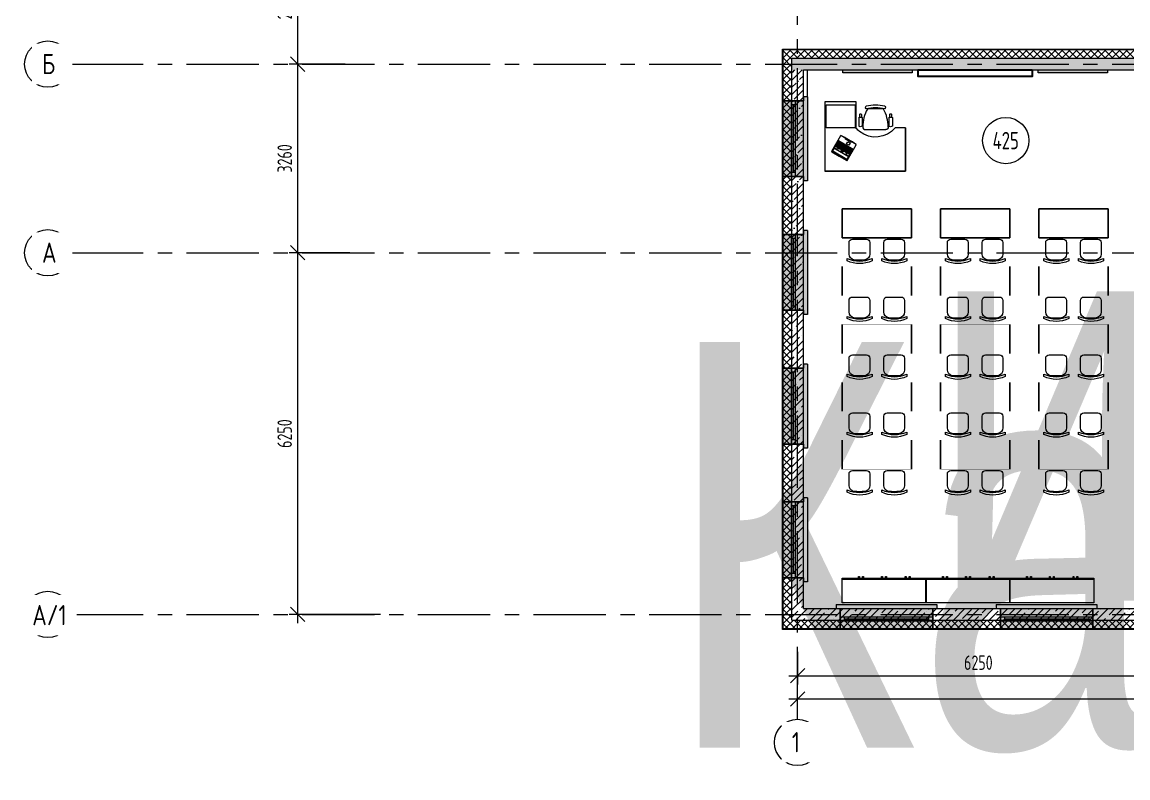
# Model space of a CAD drawing. Header units: millimetres. Extents: x -106726 to 8952771, y -150083 to 686385.
# Drawn here: x -13407 to 5710, y 357175 to 370236 of the extents above; entities that cross this region are included whole.
import ezdxf
from ezdxf import colors
from ezdxf.entities.mleader import LeaderData, LeaderLine
from ezdxf.enums import TextEntityAlignment as Align
from ezdxf.math import Vec2, Vec3

# ---------------------------------------------------------------- set-up
doc = ezdxf.new("R2018")
doc.units = ezdxf.units.MM
doc.linetypes.add('CENTER', pattern=[2, 1.25, -0.25, 0.25, -0.25])
doc.layers.get('Defpoints').update_dxf_attribs({"color": 8})
doc.layers.add('АР_Названия помещений', color=124, linetype='Continuous', lineweight=5, plot=False)
doc.layers.add('АР_Номер помещения', color=1, linetype='Continuous', lineweight=25)
doc.layers.add('ТХ_мебель передв', color=250, linetype='Continuous', lineweight=13)
doc.styles.add('ISOCPEUR', font='isocpeur.ttf', dxfattribs={"width": 0.7})
doc.styles.get("Standard").update_dxf_attribs({"font": 'arial.ttf'})
doc.styles.add('ГОСТ 2.304', font='isocpeur.ttf', dxfattribs={"width": 0.7})
doc.dimstyles.new('СПДС', dxfattribs={"dimscale": 100, "dimtxt": 2.5, "dimasz": 2.5, "dimexe": 1.5, "dimexo": 0, "dimgap": 1, "dimtad": 1, "dimdec": 0, "dimrnd": 1, "dimtxsty": 'ГОСТ 2.304', "dimblk": 'OBLIQUE', "dimcen": 2.5, "dimdle": 1.5, "dimadec": 0, "dimazin": 2, "dimtfac": 0.75, "dimtdec": 0, "dimtmove": 1, "dimatfit": 3, "dimfxl": 1, "dimtolj": 1, "dimarcsym": 1})

# ---------------------------------------------------------------- blocks, each defined once
blk = doc.blocks.new('_Oblique')
at = {"color": 8, "linetype": 'ByBlock', "lineweight": -2}
blk.add_line((-0.5, -0.5), (0.5, 0.5), dxfattribs=at)
blk = doc.blocks.new('*D967')
at = {"color": 8, "lineweight": -2, "ltscale": 100, "transparency": 16777216}
for p, q in [((-8643, 359850), (-8643, 366400)), ((-7744, 366250), (-8793, 366250)), ((-7209, 360000), (-8793, 360000))]:
    blk.add_line(p, q, dxfattribs=at)
at = {"layer": 'Defpoints', "color": 0, "ltscale": 100, "transparency": 16777216}
for p in [(-8643, 366250), (-7744, 366250), (-7209, 360000)]:
    blk.add_point(p, dxfattribs=at)
at = {"color": 8, "lineweight": -2, "ltscale": 100, "transparency": 16777216, "xscale": 250, "yscale": 250, "zscale": 250}
for p, rotation in [((-8643, 366250), 90), ((-8643, 360000), 270)]:
    blk.add_blockref('_Oblique', p, dxfattribs=dict(at, rotation=rotation))
at = {"color": 8, "ltscale": 100, "transparency": 16777216, "insert": (-8868, 363125), "char_height": 250, "attachment_point": 5, "rotation": 90, "style": 'ГОСТ 2.304'}
blk.add_mtext('\\A1;6250', dxfattribs=at)
blk = doc.blocks.new('*D968')
at = {"color": 8, "lineweight": -2, "ltscale": 100, "transparency": 16777216}
for p, q in [((-8643, 366100), (-8643, 369660)), ((-7821, 369510), (-8793, 369510)), ((-7744, 366250), (-8793, 366250))]:
    blk.add_line(p, q, dxfattribs=at)
at = {"layer": 'Defpoints', "color": 0, "ltscale": 100, "transparency": 16777216}
for p in [(-8643, 369510), (-7821, 369510), (-7744, 366250)]:
    blk.add_point(p, dxfattribs=at)
at = {"color": 8, "lineweight": -2, "ltscale": 100, "transparency": 16777216, "xscale": 250, "yscale": 250, "zscale": 250}
for p, rotation in [((-8643, 369510), 90), ((-8643, 366250), 270)]:
    blk.add_blockref('_Oblique', p, dxfattribs=dict(at, rotation=rotation))
at = {"color": 8, "ltscale": 100, "transparency": 16777216, "insert": (-8868, 367880), "char_height": 250, "attachment_point": 5, "rotation": 90, "style": 'ГОСТ 2.304'}
blk.add_mtext('\\A1;3260', dxfattribs=at)
blk = doc.blocks.new('*D969')
at = {"color": 8, "lineweight": -2, "ltscale": 100, "transparency": 16777216}
for p, q in [((-8643, 369360), (-8643, 371690)), ((-7895, 371540), (-8793, 371540)), ((-7821, 369510), (-8793, 369510))]:
    blk.add_line(p, q, dxfattribs=at)
at = {"layer": 'Defpoints', "color": 0, "ltscale": 100, "transparency": 16777216}
for p in [(-8643, 371540), (-7895, 371540), (-7821, 369510)]:
    blk.add_point(p, dxfattribs=at)
at = {"color": 8, "lineweight": -2, "ltscale": 100, "transparency": 16777216, "xscale": 250, "yscale": 250, "zscale": 250}
for p, rotation in [((-8643, 371540), 90), ((-8643, 369510), 270)]:
    blk.add_blockref('_Oblique', p, dxfattribs=dict(at, rotation=rotation))
at = {"color": 8, "ltscale": 100, "transparency": 16777216, "insert": (-8868, 370525), "char_height": 250, "attachment_point": 5, "rotation": 90, "style": 'ГОСТ 2.304'}
blk.add_mtext('\\A1;2030', dxfattribs=at)
blk = doc.blocks.new('*U324')
h = blk.add_hatch(color=8)
h.dxf.hatch_style = 1
h.paths.add_polyline_path([(-1670, -210), (70, -210), (70, -140), (0, -140), (0, 220), (-1600, 220), (-1600, -140), (-1670, -140)])
at = {"color": 8, "lineweight": 30}
for p, q in [((-1600, -140), (-1600, 220)), ((0, -140), (0, 220))]:
    blk.add_line(p, q, dxfattribs=at)
at = {"color": 8}
for p, q in [((0, 220), (-1600, 220)), ((-1600, 70), (0, 70)), ((-1600, 0), (0, 0)), ((-1530, 0), (-1530, 70)), ((-1530, 35), (-70, 35)), ((-70, 0), (-70, 70)), ((-1670, -210), (-1670, -140)), ((-1670, -140), (-1600, -140)), ((0, -140), (70, -140)), ((70, -210), (70, -140)), ((-1670, -210), (70, -210))]:
    blk.add_line(p, q, dxfattribs=at)
blk = doc.blocks.new('*U587')
h = blk.add_hatch(color=8)
h.dxf.hatch_style = 1
h.paths.add_polyline_path([(-1380, 210), (70, 210), (70, 140), (0, 140), (0, -220), (-1310, -220), (-1310, 140), (-1380, 140)])
at = {"color": 8}
for p, q in [((-1380, 210), (70, 210)), ((-1380, 210), (-1380, 140)), ((70, 210), (70, 140)), ((-1380, 140), (-1310, 140)), ((-1310, 0), (0, 0)), ((0, 140), (70, 140)), ((-1310, -70), (0, -70)), ((-1240, 0), (-1240, -70)), ((-1240, -35), (-70, -35)), ((-70, 0), (-70, -70)), ((0, -220), (-1310, -220))]:
    blk.add_line(p, q, dxfattribs=at)
at = {"color": 8, "lineweight": 30}
for p, q in [((-1310, 140), (-1310, -220)), ((0, 140), (0, -220))]:
    blk.add_line(p, q, dxfattribs=at)
blk = doc.blocks.new('*D932')
at = {"color": 8, "lineweight": -2, "ltscale": 100, "transparency": 16777216}
for p, q in [((0, 359351), (0, 358791)), ((6250, 359351), (6250, 358791)), ((-150, 358941), (6400, 358941))]:
    blk.add_line(p, q, dxfattribs=at)
at = {"layer": 'Defpoints', "color": 0, "ltscale": 100, "transparency": 16777216}
for p in [(0, 359351), (6250, 359351), (6250, 358941)]:
    blk.add_point(p, dxfattribs=at)
at = {"color": 8, "lineweight": -2, "ltscale": 100, "transparency": 16777216, "xscale": 250, "yscale": 250, "zscale": 250, "rotation": 180}
blk.add_blockref('_Oblique', (0, 358941), dxfattribs=at)
at = {"color": 8, "lineweight": -2, "ltscale": 100, "transparency": 16777216, "xscale": 250, "yscale": 250, "zscale": 250}
blk.add_blockref('_Oblique', (6250, 358941), dxfattribs=at)
at = {"color": 8, "ltscale": 100, "transparency": 16777216, "insert": (3125, 359166), "char_height": 250, "attachment_point": 5, "style": 'ГОСТ 2.304'}
blk.add_mtext('\\A1;6250', dxfattribs=at)
blk = doc.blocks.new('*D930')
at = {"color": 8, "lineweight": -2, "ltscale": 100, "transparency": 16777216}
for p, q in [((0, 358214), (0, 358689)), ((68415, 358214), (68415, 358689)), ((-150, 358539), (68565, 358539))]:
    blk.add_line(p, q, dxfattribs=at)
at = {"layer": 'Defpoints', "color": 0, "ltscale": 100, "transparency": 16777216}
for p in [(68415, 358539), (0, 358214), (68415, 358214)]:
    blk.add_point(p, dxfattribs=at)
at = {"color": 8, "lineweight": -2, "ltscale": 100, "transparency": 16777216, "xscale": 250, "yscale": 250, "zscale": 250, "rotation": 180}
blk.add_blockref('_Oblique', (0, 358539), dxfattribs=at)
at = {"color": 8, "lineweight": -2, "ltscale": 100, "transparency": 16777216, "xscale": 250, "yscale": 250, "zscale": 250}
blk.add_blockref('_Oblique', (68415, 358539), dxfattribs=at)
at = {"color": 8, "ltscale": 100, "transparency": 16777216, "insert": (34208, 358764), "char_height": 250, "attachment_point": 5, "style": 'ГОСТ 2.304'}
blk.add_mtext('\\A1;68415', dxfattribs=at)
blk = doc.blocks.new('*U423')
at = {"layer": 'АР_Номер помещения', "color": 8}
blk.add_circle((-21630, 3321), 400, dxfattribs=at)
at = {"color": 8, "style": 'ISOCPEUR', "width": 0.7, "flags": 1}
blk.add_attdef('КАТЕГОРИЯ', (-499, -2092), '', height=250, dxfattribs=at)
at = {"layer": 'АР_Номер помещения', "color": 8, "style": 'ISOCPEUR', "width": 0.7}
blk.add_attdef('НОМЕР_ПОМЕЩЕНИЯ', text='', height=300, dxfattribs=at).set_placement((-21630, 3321), align=Align.MIDDLE_CENTER)
blk = doc.blocks.new('*U429')
at = {"color": 8, "style": 'ISOCPEUR', "width": 0.7, "flags": 1}
blk.add_attdef('КАТЕГОРИЯ', (-499, -2092), '', height=250, dxfattribs=at)
at = {"layer": 'АР_Номер помещения', "color": 8, "style": 'ISOCPEUR', "width": 0.7}
blk.add_attdef('НОМЕР_ПОМЕЩЕНИЯ', text='', height=300, dxfattribs=at).set_placement((-20811, 2284), align=Align.MIDDLE_CENTER)
blk = doc.blocks.new('_DotSmall')
at = {"color": 8, "linetype": 'ByBlock', "const_width": 0.5}
blk.add_lwpolyline([(-0.0625, 0, 1), (0.0625, 0, 1)], format="xyb", close=True, dxfattribs=at)
blk = doc.blocks.new('laptop')
at = {"color": 8}
for p, q in [((-150, 325), (-155, 323)), ((-150, 325), (-155, 323)), ((-155, 323), (-155, 10)), ((-155, 323), (-155, 10)), ((-150, 313), (-155, 311)), ((155, 248), (-155, 248)), ((0, 326), (-150, 325)), ((0, 326), (-150, 325)), ((0, 314), (-150, 313)), ((-147, 210), (-147, 234)), ((-147, 210), (-147, 100)), ((147, 210), (-147, 210)), ((-147, 210), (-72, 210)), ((-130, 194), (-147, 194)), ((147, 192), (-147, 192)), ((-143, 309), (-140, 310)), ((-143, 254), (-143, 309)), ((-140, 253), (-143, 254)), ((-140, 310), (140, 310)), ((140, 253), (-140, 253)), ((-138, 192), (-138, 173)), ((-137, 244), (-96, 244)), ((-130, 210), (-130, 194)), ((-128, 210), (-128, 194)), ((76, 194), (-128, 194)), ((-119, 192), (-119, 173)), ((-111, 210), (-111, 194)), ((-99, 192), (-99, 173)), ((-94, 210), (-94, 194)), ((-68, 219), (-92, 243)), ((-80, 192), (-80, 173)), ((-77, 210), (-77, 194)), ((-60, 210), (-60, 194)), ((-60, 192), (-60, 173)), ((-43, 210), (-43, 194)), ((-41, 192), (-41, 173)), ((-26, 210), (-26, 194)), ((-19, 242), (-21, 242)), ((-21, 242), (-21, 237)), ((-21, 237), (-19, 237)), ((-21, 226), (-21, 220)), ((21, 226), (-21, 226)), ((-21, 220), (21, 220)), ((-21, 192), (-21, 173)), ((-19, 237), (-19, 242)), ((-9, 210), (-9, 194)), ((-6, 242), (-8, 242)), ((-8, 242), (-8, 237)), ((-8, 237), (-6, 237)), ((-6, 237), (-6, 242)), ((-2, 192), (-2, 173)), ((150, 325), (0, 326)), ((150, 325), (0, 326)), ((150, 313), (0, 314)), ((8, 242), (6, 242)), ((6, 242), (6, 237)), ((6, 237), (8, 237)), ((8, 237), (8, 242)), ((8, 210), (8, 194)), ((18, 192), (18, 173)), ((21, 242), (19, 242)), ((19, 242), (19, 237)), ((19, 237), (21, 237)), ((21, 237), (21, 242)), ((21, 220), (21, 226)), ((25, 210), (25, 194)), ((37, 192), (37, 173)), ((42, 210), (42, 194)), ((57, 192), (57, 173)), ((59, 210), (59, 194)), ((68, 219), (92, 243)), ((69, 210), (69, 211)), ((69, 210), (69, 211)), ((147, 210), (69, 210)), ((76, 210), (76, 194)), ((76, 192), (76, 173)), ((79, 210), (79, 194)), ((147, 194), (79, 194)), ((96, 244), (137, 244)), ((96, 210), (96, 194)), ((96, 192), (96, 173)), ((113, 210), (113, 194)), ((129, 192), (129, 100)), ((130, 210), (130, 194)), ((140, 310), (143, 309)), ((143, 254), (140, 253)), ((143, 309), (143, 254)), ((147, 234), (147, 210)), ((147, 210), (147, 100)), ((155, 323), (150, 325)), ((155, 323), (150, 325)), ((155, 311), (150, 313)), ((155, 10), (155, 323)), ((155, 10), (155, 323)), ((-155, 10), (-155, 8)), ((-155, 8), (-152, 5)), ((-152, 5), (-150, 5)), ((-150, 5), (0, 0)), ((147, 173), (-147, 173)), ((147, 155), (-147, 155)), ((147, 137), (-147, 137)), ((147, 118), (-147, 118)), ((147, 100), (-147, 100)), ((-129, 173), (-129, 155)), ((-123, 155), (-123, 137)), ((-123, 118), (-123, 100)), ((-114, 137), (-114, 118)), ((-110, 173), (-110, 155)), ((-103, 155), (-103, 137)), ((-98, 118), (-98, 100)), ((-94, 137), (-94, 118)), ((-90, 173), (-90, 155)), ((-84, 155), (-84, 137)), ((-75, 137), (-75, 118)), ((-74, 118), (-74, 100)), ((-71, 173), (-71, 155)), ((-64, 155), (-64, 137)), ((-59, 14), (-59, 1)), ((59, 14), (-59, 14)), ((-59, 1), (-59, 14)), ((-59, 14), (59, 14)), ((-55, 137), (-55, 118)), ((-55, 118), (-55, 100)), ((-51, 173), (-51, 155)), ((-45, 155), (-45, 137)), ((-36, 137), (-36, 118)), ((-32, 173), (-32, 155)), ((-25, 155), (-25, 137)), ((-16, 137), (-16, 118)), ((-12, 173), (-12, 155)), ((-6, 155), (-6, 137)), ((0, 0), (150, 5)), ((3, 137), (3, 118)), ((7, 173), (7, 155)), ((9, 118), (9, 100)), ((14, 155), (14, 137)), ((23, 137), (23, 118)), ((27, 173), (27, 155)), ((29, 118), (29, 100)), ((33, 155), (33, 137)), ((42, 137), (42, 118)), ((46, 173), (46, 155)), ((48, 118), (48, 100)), ((53, 155), (53, 137)), ((59, 1), (59, 14)), ((59, 14), (59, 1)), ((62, 137), (62, 118)), ((66, 173), (66, 155)), ((68, 118), (68, 100)), ((72, 155), (72, 137)), ((81, 137), (81, 118)), ((85, 173), (85, 155)), ((87, 118), (87, 100)), ((90, 118), (90, 100)), ((92, 155), (92, 137)), ((105, 173), (105, 155)), ((109, 137), (109, 100)), ((150, 5), (153, 6)), ((153, 6), (155, 8)), ((155, 8), (155, 10))]:
    blk.add_line(p, q, dxfattribs=at)
blk.add_lwpolyline([(-52, 79), (-4, 79), (-4, 39), (-52, 39)], close=True, dxfattribs=at)
for centre, radius, start, end in [((-137, 234), 10, 90, 180), ((-96, 239), 5, 45, 90), ((-72, 215), 5, 270, 45), ((72, 215), 5, 135, 236.1175), ((96, 239), 5, 90, 135), ((137, 234), 10, 0, 90), ((-150, 10), 5, 180, 266.4167), ((0, 2405), 2405, 266.4167, 273.5833), ((150, 10), 5, 273.5833, 0)]:
    blk.add_arc(centre, radius, start, end, dxfattribs=at)
blk = doc.blocks.new('мваи')
at = {"color": 8}
for points in [[(95699, 222916), (95154, 222916), (95154, 221715), (96551, 221715), (96551, 222466), (96371, 222466)], [(95699, 222456), (95699, 222916)], [(95741, 222641), (95741, 222493)], [(95752, 222694), (95752, 222646)], [(95789, 222694), (95789, 222646)], [(95800, 222641), (95800, 222493)], [(96260, 222641), (96260, 222493)], [(96271, 222694), (96271, 222646)], [(96308, 222694), (96308, 222646)], [(96324, 222641), (96324, 222493)], [(96551, 222466), (96551, 221715), (95154, 221715)]]:
    blk.add_lwpolyline(points, dxfattribs=at)
blk.add_lwpolyline([(95180, 222864), (95678, 222864), (95678, 222466), (95180, 222466)], close=True, dxfattribs=at)
blk.add_lwpolyline([(96250, 222482, 0.127479), (96170, 222789, 0.028308), (95890, 222789, 0.127479), (95810, 222482, 0.416667), (95858, 222435), (96207, 222435)], format="xyb", dxfattribs=at)
for centre, radius, start, end in [((96030, 222190), 667, 75.9812, 104.0188), ((96030, 221982), 829, 78.7648, 101.2352)]:
    blk.add_arc(centre, radius, start, end, dxfattribs=at)
for points in [[(95868, 222795), (95858, 222800), (95852, 222821), (95863, 222832)], [(95863, 222832), (95863, 222837), (95868, 222837), (95868, 222837)], [(96191, 222837), (96202, 222832), (96207, 222816), (96197, 222800)], [(96197, 222800), (96197, 222800), (96197, 222795), (96191, 222795)], [(95741, 222641), (95757, 222652), (95778, 222652), (95800, 222641)], [(95752, 222694), (95757, 222705), (95768, 222710), (95778, 222705)], [(95778, 222705), (95784, 222699), (95784, 222699), (95789, 222694)], [(96260, 222641), (96281, 222652), (96302, 222652), (96324, 222641)], [(96271, 222694), (96276, 222705), (96292, 222710), (96302, 222705)], [(96302, 222705), (96302, 222699), (96308, 222699), (96308, 222694)], [(95757, 222403), (95736, 222419), (95715, 222435), (95699, 222456)], [(95800, 222493), (95778, 222482), (95757, 222482), (95741, 222493)], [(96371, 222466), (96218, 222281), (95942, 222249), (95757, 222403)], [(96250, 222482), (96255, 222456), (96234, 222435), (96207, 222435)], [(96324, 222493), (96302, 222482), (96281, 222482), (96260, 222493)]]:
    blk.add_open_spline(points, degree=3, dxfattribs=at)
at = {"color": 8, "rotation": 150}
blk.add_blockref('laptop', (95567, 222259), dxfattribs=at)
blk = doc.blocks.new('тумба под доской')
at = {"color": 8}
for points in [[(-1451, -426), (0, -426), (0, 0), (-1451, 0)], [(-1165, -453), (-1149, -453), (-1149, -426), (-1165, -426)], [(-1096, -453), (-1080, -453), (-1080, -426), (-1096, -426)], [(-768, -453), (-752, -453), (-752, -426), (-768, -426)], [(-699, -453), (-683, -453), (-683, -426), (-699, -426)], [(-360, -453), (-344, -453), (-344, -426), (-360, -426)], [(-291, -453), (-275, -453), (-275, -426), (-291, -426)]]:
    blk.add_lwpolyline(points, close=True, dxfattribs=at)
blk.add_lwpolyline([(-1451, -410), (0, -410)], dxfattribs=at)
blk = doc.blocks.new('У018')
at = {"layer": 'ТХ_мебель передв', "color": 8, "ltscale": 100, "const_width": 2}
blk.add_lwpolyline([(94750, 82280), (95250, 82280), (95250, 81080), (94750, 81080)], close=True, dxfattribs=at)
blk = doc.blocks.new('Стул парты')
at = {"color": 8}
for points in [[(-95, -360, -0.36493), (-180, -259), (-180, -58, -0.414078), (-122, 0), (122, 0, -0.414078), (180, -58), (180, -259, -0.36493), (95, -360, -0.041656)], [(-212, -334, 0.203875), (217, -334), (217, -374, -0.227009), (-212, -374)]]:
    blk.add_lwpolyline(points, format="xyb", close=True, dxfattribs=at)

msp = doc.modelspace()

# ---------------------------------------------------------------- hatches: boundary and pattern name
at = {"ltscale": 100}
h = msp.add_hatch(dxfattribs=at)
h.set_pattern_fill('ANSI37', color=256, scale=700)
h.set_pattern_definition([(45, (-945096.63, 409153.53), (-61.871843, 61.871843), []), (135, (-945096.63, 409153.53), (-61.871843, -61.871843), [])])
h.paths.add_polyline_path([(-100, 369610), (6250, 369610), (6250, 387480), (11889.8, 387480), (11889.8, 387630), (6100, 387630), (6100, 369760), (-250, 369760), (-250, 359750), (13150, 359750), (13150, 366100), (21270, 366100), (21270, 371290), (29537.4, 371290), (29537.4, 371040), (29687.4, 371040), (29687.4, 371440), (21120, 371440), (21120, 366250), (13000, 366250), (13000, 359900), (-100, 359900)])
h = msp.add_hatch(dxfattribs=at)
h.set_pattern_fill('ANSI35', color=256, scale=700)
h.set_pattern_definition([(45, (-951587.81, 469999.9), (-123.743687, 123.743687), []), (45, (-951464.07, 469999.9), (-123.743687, 123.743687), [218.75, -43.75, 0, -43.75])])
h.paths.add_polyline_path([(6449.9, 387280), (6249.9, 387280), (6249.9, 369610), (-100, 369610), (-100, 369410), (100, 369410), (6250, 369410), (6250, 368550), (6550, 368550), (6550, 369610), (6450, 369610)])
h = msp.add_hatch(dxfattribs=at)
h.set_pattern_fill('ANSI35', color=256, scale=700)
h.set_pattern_definition([(45, (-944996.7, 409831.52), (-123.743687, 123.743687), []), (45, (-944872.95, 409831.52), (-123.743687, 123.743687), [218.75, -43.75, 0, -43.75])])
h.paths.add_polyline_path([(100, 369410), (-100, 369410), (-100, 359900), (12053.2, 359900), (12053.2, 360100), (100, 360100)])
h = msp.add_hatch(color=256)
h.dxf.hatch_style = 1
h.paths.add_polyline_path([(781.9, 369410), (781.9, 369357.1), (1981.9, 369357.1), (1981.9, 369410)])
h = msp.add_hatch(color=256)
h.dxf.hatch_style = 1
h.paths.add_polyline_path([(5355.4, 369357.1), (5355.4, 369410), (4156.7, 369410), (4156.7, 369357.1)])

# ---------------------------------------------------------------- linework, layer by layer
at = {"linetype": 'CENTER', "ltscale": 1000}
for p, q in [((0, 358188.7), (0, 372666.9)), ((-12563.8, 369510), (71033.4, 369510)), ((-12563.8, 366250), (71033.4, 366250)), ((-12563.8, 360000), (71033.4, 360000))]:
    msp.add_line(p, q, dxfattribs=at)
at = {"ltscale": 100}
for p, q in [((-260.4, 369770), (6090, 369770)), ((-250.4, 369760), (6100, 369760)), ((-100, 359900), (-100, 369610)), ((-100, 369610), (6250, 369610)), ((100, 360100), (100, 369410)), ((100, 369410), (6250, 369410)), ((169.9, 368945), (169.9, 369410)), ((100, 360100), (12800, 360100)), ((-100, 359900), (13000, 359900))]:
    msp.add_line(p, q, dxfattribs=at)
for p, q in [((1369.3, 367010.2, 0), (769.3, 367010.2, 0)), ((769.3, 367010.2, 0), (769.3, 366510.2, 0)), ((769.3, 366510.2, 0), (769.3, 367010.2, 0)), ((769.3, 367010.2, 0), (1369.3, 367010.2, 0)), ((1369.3, 367010.2, 0), (769.3, 367010.2, 0)), ((769.3, 367010.2, 0), (769.3, 366510.2, 0)), ((769.3, 366510.2, 0), (769.3, 367010.2, 0)), ((769.3, 367010.2, 0), (1369.3, 367010.2, 0)), ((1969.3, 367010.2, 0), (1369.3, 367010.2, 0)), ((1969.3, 367010.2, 0), (1369.3, 367010.2, 0)), ((1369.3, 367010.2, 0), (1969.3, 367010.2, 0)), ((1969.3, 367010.2, 0), (1369.3, 367010.2, 0)), ((1969.3, 367010.2, 0), (1369.3, 367010.2, 0)), ((1369.3, 367010.2, 0), (1969.3, 367010.2, 0)), ((1969.3, 366510.2, 0), (1969.3, 367010.2, 0)), ((1969.3, 366510.2, 0), (1969.3, 367010.2, 0)), ((1969.3, 367010.2, 0), (1969.3, 366510.2, 0)), ((1969.3, 366510.2, 0), (1969.3, 367010.2, 0)), ((1969.3, 366510.2, 0), (1969.3, 367010.2, 0)), ((1969.3, 367010.2, 0), (1969.3, 366510.2, 0)), ((2469.3, 367010.2, 0), (2469.3, 366510.2, 0)), ((2469.3, 367010.2, 0), (2469.3, 366510.2, 0)), ((2469.3, 366510.2, 0), (2469.3, 367010.2, 0)), ((3069.3, 367010.2, 0), (2469.3, 367010.2, 0)), ((3069.3, 367010.2, 0), (2469.3, 367010.2, 0)), ((2469.3, 367010.2, 0), (3069.3, 367010.2, 0)), ((2469.3, 367010.2, 0), (2469.3, 366510.2, 0)), ((2469.3, 367010.2, 0), (2469.3, 366510.2, 0)), ((2469.3, 366510.2, 0), (2469.3, 367010.2, 0)), ((3669.3, 367010.2, 0), (3069.3, 367010.2, 0)), ((3669.3, 367010.2, 0), (3069.3, 367010.2, 0)), ((3069.3, 367010.2, 0), (3669.3, 367010.2, 0)), ((3669.3, 366510.2, 0), (3669.3, 367010.2, 0)), ((3669.3, 366510.2, 0), (3669.3, 367010.2, 0)), ((3669.3, 367010.2, 0), (3669.3, 366510.2, 0)), ((3669.3, 366510.2, 0), (3669.3, 367010.2, 0)), ((3669.3, 366510.2, 0), (3669.3, 367010.2, 0)), ((3669.3, 367010.2, 0), (3669.3, 366510.2, 0)), ((4769.3, 367010.2, 0), (4169.3, 367010.2, 0)), ((4169.3, 367010.2, 0), (4169.3, 366510.2, 0)), ((4769.3, 367010.2, 0), (4169.3, 367010.2, 0)), ((4169.3, 367010.2, 0), (4169.3, 366510.2, 0)), ((4169.3, 366510.2, 0), (4169.3, 367010.2, 0)), ((4169.3, 367010.2, 0), (4769.3, 367010.2, 0)), ((4769.3, 367010.2, 0), (4169.3, 367010.2, 0)), ((4169.3, 367010.2, 0), (4169.3, 366510.2, 0)), ((4769.3, 367010.2, 0), (4169.3, 367010.2, 0)), ((4169.3, 367010.2, 0), (4169.3, 366510.2, 0)), ((4169.3, 366510.2, 0), (4169.3, 367010.2, 0)), ((4169.3, 367010.2, 0), (4769.3, 367010.2, 0)), ((5369.3, 367010.2, 0), (4769.3, 367010.2, 0)), ((5369.3, 367010.2, 0), (4769.3, 367010.2, 0)), ((4769.3, 367010.2, 0), (5369.3, 367010.2, 0)), ((5369.3, 367010.2, 0), (4769.3, 367010.2, 0)), ((5369.3, 367010.2, 0), (4769.3, 367010.2, 0)), ((4769.3, 367010.2, 0), (5369.3, 367010.2, 0)), ((5369.3, 366510.2, 0), (5369.3, 367010.2, 0)), ((5369.3, 366510.2, 0), (5369.3, 367010.2, 0)), ((5369.3, 367010.2, 0), (5369.3, 366510.2, 0)), ((5369.3, 366510.2, 0), (5369.3, 367010.2, 0)), ((5369.3, 366510.2, 0), (5369.3, 367010.2, 0)), ((5369.3, 367010.2, 0), (5369.3, 366510.2, 0)), ((769.3, 366510.2, 0), (1369.3, 366510.2, 0)), ((1369.3, 366510.2, 0), (769.3, 366510.2, 0)), ((1369.3, 366510.2, 0), (1969.3, 366510.2, 0)), ((1369.3, 366510.2, 0), (1969.3, 366510.2, 0)), ((1969.3, 366510.2, 0), (1369.3, 366510.2, 0)), ((2469.3, 366510.2, 0), (3069.3, 366510.2, 0)), ((2469.3, 366510.2, 0), (3069.3, 366510.2, 0)), ((3069.3, 366510.2, 0), (2469.3, 366510.2, 0)), ((3069.3, 366510.2, 0), (3669.3, 366510.2, 0)), ((3069.3, 366510.2, 0), (3669.3, 366510.2, 0)), ((3669.3, 366510.2, 0), (3069.3, 366510.2, 0)), ((4169.3, 366510.2, 0), (4769.3, 366510.2, 0)), ((4169.3, 366510.2, 0), (4769.3, 366510.2, 0)), ((4769.3, 366510.2, 0), (4169.3, 366510.2, 0)), ((4769.3, 366510.2, 0), (5369.3, 366510.2, 0)), ((4769.3, 366510.2, 0), (5369.3, 366510.2, 0)), ((5369.3, 366510.2, 0), (4769.3, 366510.2, 0)), ((769.3, 366010.2, 0), (769.3, 365510.2, 0)), ((769.3, 366010.2, 0), (769.3, 365510.2, 0)), ((769.3, 365510.2, 0), (769.3, 366010.2, 0)), ((1969.3, 365510.2, 0), (1969.3, 366010.2, 0)), ((1969.3, 365510.2, 0), (1969.3, 366010.2, 0)), ((1969.3, 366010.2, 0), (1969.3, 365510.2, 0)), ((2469.3, 366010.2, 0), (2469.3, 365510.2, 0)), ((2469.3, 366010.2, 0), (2469.3, 365510.2, 0)), ((2469.3, 365510.2, 0), (2469.3, 366010.2, 0)), ((3669.3, 365510.2, 0), (3669.3, 366010.2, 0)), ((3669.3, 365510.2, 0), (3669.3, 366010.2, 0)), ((3669.3, 366010.2, 0), (3669.3, 365510.2, 0)), ((4169.3, 366010.2, 0), (4169.3, 365510.2, 0)), ((4169.3, 366010.2, 0), (4169.3, 365510.2, 0)), ((4169.3, 365510.2, 0), (4169.3, 366010.2, 0)), ((5369.3, 365510.2, 0), (5369.3, 366010.2, 0)), ((5369.3, 365510.2, 0), (5369.3, 366010.2, 0)), ((5369.3, 366010.2, 0), (5369.3, 365510.2, 0)), ((769.3, 365010.2, 0), (769.3, 364510.2, 0)), ((769.3, 365010.2, 0), (769.3, 364510.2, 0)), ((769.3, 364510.2, 0), (769.3, 365010.2, 0)), ((1969.3, 364510.2, 0), (1969.3, 365010.2, 0)), ((1969.3, 364510.2, 0), (1969.3, 365010.2, 0)), ((1969.3, 365010.2, 0), (1969.3, 364510.2, 0)), ((2469.3, 365010.2, 0), (2469.3, 364510.2, 0)), ((2469.3, 365010.2, 0), (2469.3, 364510.2, 0)), ((2469.3, 364510.2, 0), (2469.3, 365010.2, 0)), ((3669.3, 364510.2, 0), (3669.3, 365010.2, 0)), ((3669.3, 364510.2, 0), (3669.3, 365010.2, 0)), ((3669.3, 365010.2, 0), (3669.3, 364510.2, 0)), ((4169.3, 365010.2, 0), (4169.3, 364510.2, 0)), ((4169.3, 365010.2, 0), (4169.3, 364510.2, 0)), ((4169.3, 364510.2, 0), (4169.3, 365010.2, 0)), ((5369.3, 364510.2, 0), (5369.3, 365010.2, 0)), ((5369.3, 364510.2, 0), (5369.3, 365010.2, 0)), ((5369.3, 365010.2, 0), (5369.3, 364510.2, 0)), ((769.3, 364010.2, 0), (769.3, 363510.2, 0)), ((769.3, 364010.2, 0), (769.3, 363510.2, 0)), ((769.3, 363510.2, 0), (769.3, 364010.2, 0)), ((1969.3, 363510.2, 0), (1969.3, 364010.2, 0)), ((1969.3, 363510.2, 0), (1969.3, 364010.2, 0)), ((1969.3, 364010.2, 0), (1969.3, 363510.2, 0)), ((2469.3, 364010.2, 0), (2469.3, 363510.2, 0)), ((2469.3, 364010.2, 0), (2469.3, 363510.2, 0)), ((2469.3, 363510.2, 0), (2469.3, 364010.2, 0)), ((3669.3, 363510.2, 0), (3669.3, 364010.2, 0)), ((3669.3, 363510.2, 0), (3669.3, 364010.2, 0)), ((3669.3, 364010.2, 0), (3669.3, 363510.2, 0)), ((4169.3, 364010.2, 0), (4169.3, 363510.2, 0)), ((4169.3, 364010.2, 0), (4169.3, 363510.2, 0)), ((4169.3, 363510.2, 0), (4169.3, 364010.2, 0)), ((5369.3, 363510.2, 0), (5369.3, 364010.2, 0)), ((5369.3, 363510.2, 0), (5369.3, 364010.2, 0)), ((5369.3, 364010.2, 0), (5369.3, 363510.2, 0)), ((769.3, 363010.2, 0), (769.3, 362510.2, 0)), ((769.3, 363010.2, 0), (769.3, 362510.2, 0)), ((769.3, 362510.2, 0), (769.3, 363010.2, 0)), ((1969.3, 362510.2, 0), (1969.3, 363010.2, 0)), ((1969.3, 362510.2, 0), (1969.3, 363010.2, 0)), ((1969.3, 363010.2, 0), (1969.3, 362510.2, 0)), ((2469.3, 363010.2, 0), (2469.3, 362510.2, 0)), ((2469.3, 363010.2, 0), (2469.3, 362510.2, 0)), ((2469.3, 362510.2, 0), (2469.3, 363010.2, 0)), ((3669.3, 362510.2, 0), (3669.3, 363010.2, 0)), ((3669.3, 362510.2, 0), (3669.3, 363010.2, 0)), ((3669.3, 363010.2, 0), (3669.3, 362510.2, 0)), ((4169.3, 363010.2, 0), (4169.3, 362510.2, 0)), ((4169.3, 363010.2, 0), (4169.3, 362510.2, 0)), ((4169.3, 362510.2, 0), (4169.3, 363010.2, 0)), ((5369.3, 362510.2, 0), (5369.3, 363010.2, 0)), ((5369.3, 362510.2, 0), (5369.3, 363010.2, 0)), ((5369.3, 363010.2, 0), (5369.3, 362510.2, 0))]:
    msp.add_line(p, q)
for points in [[(-260, 359740), (-260.4, 369770)], [(-250, 359750), (-250.4, 369760)], [(13160, 359740), (-260, 359740)], [(13150, 359750), (-250, 359750)]]:
    msp.add_lwpolyline(points, dxfattribs=at)
at = {"elevation": 0}
for points in [[(1981.9, 369410), (1981.9, 369357.1), (781.9, 369357.1), (781.9, 369410)], [(5355.4, 369410), (5355.4, 369357.1), (4156.7, 369357.1), (4156.7, 369410)]]:
    msp.add_lwpolyline(points, close=True, dxfattribs=at)
at = {"lineweight": 35, "elevation": 0}
msp.add_lwpolyline([(4056.7, 369410), (4056.7, 369298.8), (2081.9, 369298.8), (2081.9, 369410)], close=True, dxfattribs=at)
at = {"ltscale": 0.5}
for centre in [(-12963.8, 369510), (-12963.8, 366250), (-12963.8, 360000), (0, 357788.7)]:
    msp.add_circle(centre, 400, dxfattribs=at)

# ---------------------------------------------------------------- block references
ref = msp.add_blockref('*U429', (31561.5, 383260.5))
lines = msp.add_mtext('\\W0.8000;Кабинет информатики с возможностью деления трансформируемой перегородкой на \\Pдва помещения', dxfattribs={"layer": 'АР_Названия помещений', "color": 8, "insert": (2249.4, 378791.3), "char_height": 6955.954, "width": 926.94, "attachment_point": 1})
ref.add_attrib('ИМЯ_ПОМЕЩЕНИЯ', '', (2249.4, 378791.3), dxfattribs={"flags": 104}).embed_mtext(lines)
for name, p, rotation in [('*U587', (-40.1, 367565), 270), ('У018', (83049.5, 271760.1, 0), 90), ('У018', (84749.5, 271760.1, 0), 90), ('У018', (86449.5, 271760.1, 0), 90), ('*U587', (-40.1, 365255), 270), ('У018', (83049.5, 270760.1, 0), 90), ('У018', (84749.5, 270760.1, 0), 90), ('У018', (86449.5, 270760.1, 0), 90), ('У018', (83049.5, 269760.1, 0), 90), ('У018', (84749.5, 269760.1, 0), 90), ('У018', (86449.5, 269760.1, 0), 90), ('*U587', (-40.1, 362945), 270), ('У018', (83049.5, 268760.1, 0), 90), ('У018', (84749.5, 268760.1, 0), 90), ('У018', (86449.5, 268760.1, 0), 90), ('У018', (83049.5, 267760.1, 0), 90), ('У018', (84749.5, 267760.1, 0), 90), ('У018', (86449.5, 267760.1, 0), 90), ('*U587', (-40, 360635), 270)]:
    msp.add_blockref(name, p, dxfattribs=dict(rotation=rotation))
for name, p in [('мваи', (-94684.4, 145943.7, 0)), ('Стул парты', (1069.3, 366485.2, 0)), ('Стул парты', (1669.3, 366485.2, 0)), ('Стул парты', (2769.3, 366485.2, 0)), ('Стул парты', (3369.3, 366485.2, 0)), ('Стул парты', (4469.3, 366485.2, 0)), ('Стул парты', (5069.3, 366485.2, 0)), ('Стул парты', (1069.3, 365485.2, 0)), ('Стул парты', (1669.3, 365485.2, 0)), ('Стул парты', (2769.3, 365485.2, 0)), ('Стул парты', (3369.3, 365485.2, 0)), ('Стул парты', (4469.3, 365485.2, 0)), ('Стул парты', (5069.3, 365485.2, 0)), ('Стул парты', (1069.3, 364485.2, 0)), ('Стул парты', (1669.3, 364485.2, 0)), ('Стул парты', (2769.3, 364485.2, 0)), ('Стул парты', (3369.3, 364485.2, 0)), ('Стул парты', (4469.3, 364485.2, 0)), ('Стул парты', (5069.3, 364485.2, 0)), ('Стул парты', (1069.3, 363485.2, 0)), ('Стул парты', (1669.3, 363485.2, 0)), ('Стул парты', (2769.3, 363485.2, 0)), ('Стул парты', (3369.3, 363485.2, 0)), ('Стул парты', (4469.3, 363485.2, 0)), ('Стул парты', (5069.3, 363485.2, 0)), ('Стул парты', (1069.3, 362485.2, 0)), ('Стул парты', (1669.3, 362485.2, 0)), ('Стул парты', (2769.3, 362485.2, 0)), ('Стул парты', (3369.3, 362485.2, 0)), ('Стул парты', (4469.3, 362485.2, 0)), ('Стул парты', (5069.3, 362485.2, 0))]:
    msp.add_blockref(name, p)
at = {"xscale": -1, "rotation": 180}
for name, p in [('тумба под доской', (2219.9, 360200, 0)), ('тумба под доской', (3670.5, 360200, 0)), ('тумба под доской', (5121.1, 360200, 0)), ('*U324', (2335, 359960)), ('*U324', (5105, 359960))]:
    msp.add_blockref(name, p, dxfattribs=at)

# ---------------------------------------------------------------- dimensions: what is measured, and where the dimension line sits
at = {"ltscale": 100}
for base, p1, p2, picture, middle in [((-8642.7, 371540), (-7821.3, 369510), (-7894.9, 371540), '*D969', (-8867.7, 370525)), ((-8642.7, 369510), (-7744.1, 366250), (-7821.3, 369510), '*D968', (-8867.7, 367880)), ((-8642.7, 366250), (-7209, 360000), (-7744.1, 366250), '*D967', (-8867.7, 363125))]:
    dim = msp.add_linear_dim(base=base, p1=p1, p2=p2, angle=90, dimstyle='СПДС', override={"dimclrd": 8, "dimclre": 8, "dimclrt": 8}, dxfattribs=at)
    dim.commit()
    dim.dimension.update_dxf_attribs({"geometry": picture, "text_midpoint": middle})
dim = msp.add_linear_dim(base=(6250, 358941.4), p1=(0, 359351.3), p2=(6250, 359351.3), dimstyle='СПДС', override={"dimclrd": 8, "dimclre": 8, "dimclrt": 8}, dxfattribs=at)
dim.commit()
dim.dimension.update_dxf_attribs({"geometry": '*D932', "text_midpoint": (3125, 359166.4)})

# ---------------------------------------------------------------- next in the draw order: texts
at = {"char_height": 350, "attachment_point": 1, "line_spacing_factor": 1.149209, "style": 'ГОСТ 2.304', "bg_fill": 2}
for s, insert in [('{\\W0.8;Б}', (-13063.6, 369687.8)), ('{\\W0.8;А}', (-13063.6, 366427.8)), ('{\\W0.8;1}', (-99.8, 357966.5))]:
    msp.add_mtext(s, dxfattribs=dict(at, insert=insert))
at = {"insert": (-13232.5, 360162.8), "char_height": 350, "width": 1.455191522836685e-11, "attachment_point": 1, "line_spacing_factor": 1.149209, "style": 'ГОСТ 2.304', "bg_fill": 2}
msp.add_mtext('{\\W0.8;А/1}', dxfattribs=at)

# ---------------------------------------------------------------- next in the draw order: block references
ref = msp.add_blockref('*U423', (25227.6, 364868.1))
ref.add_attrib('НОМЕР_ПОМЕЩЕНИЯ', '425', dxfattribs={"layer": 'АР_Номер помещения', "color": 8, "height": 300, "style": 'ISOCPEUR', "width": 0.7}).set_placement((3597.9, 368188.8), align=Align.MIDDLE_CENTER)
lines = msp.add_mtext('\\W0.8000;Кабинет истории Тип 1', dxfattribs={"layer": 'АР_Названия помещений', "color": 8, "insert": (-2310.6, 364706.8), "char_height": 7009.713, "width": 926.94, "attachment_point": 1})
ref.add_attrib('ИМЯ_ПОМЕЩЕНИЯ', '', (-2310.6, 364706.8), dxfattribs={"flags": 104}).embed_mtext(lines)

# ---------------------------------------------------------------- next in the draw order: dimensions: what is measured, and where the dimension line sits
at = {"ltscale": 100}
dim = msp.add_linear_dim(base=(68415, 358539.3), p1=(0, 358213.7), p2=(68415, 358213.7), dimstyle='СПДС', override={"dimclrd": 8, "dimclre": 8, "dimclrt": 8}, dxfattribs=at)
dim.commit()
dim.dimension.update_dxf_attribs({"geometry": '*D930', "text_midpoint": (34207.5, 358764.3)})

# ---------------------------------------------------------------- next in the draw order: leaders
ml = msp.add_multileader_mtext('Standard')
ml.set_content('+13,200', color=8, style='ISOCPEUR')
ml.set_leader_properties(color=8, linetype='Continuous', lineweight=-1)
ml.set_arrow_properties(name='DOTSMALL')
ml.build(insert=Vec2(0, 0))
ml.multileader.update_dxf_attribs({"has_text_frame": 1, "text_left_attachment_type": 4, "text_right_attachment_type": 4, "dogleg_length": 100, "arrow_head_size": 180})
ctx = ml.context
ctx.base_point, ctx.char_height, ctx.arrow_head_size, ctx.landing_gap_size, ctx.plane_origin = Vec3(29236.5, 674490.5), 250, 180, 50, Vec3(27075.3, 673899.3)
ctx.left_attachment, ctx.right_attachment = 4, 4
notes = []
notes.append((ctx, [(0, (0, 0, 0), (0, 0), (1, 0), 1, [])]))
ctx.mtext.insert, ctx.mtext.width, ctx.mtext.line_spacing_style, ctx.mtext.flow_direction = Vec3(29286.5, 674823.8), 852.697, 2, 5
ml = msp.add_multileader_mtext('Standard')
ml.set_content('+11,550', color=8, style='ISOCPEUR')
ml.set_leader_properties(color=8, linetype='Continuous', lineweight=-1)
ml.set_arrow_properties(name='DOTSMALL')
ml.build(insert=Vec2(0, 0))
ml.multileader.update_dxf_attribs({"has_text_frame": 1, "text_left_attachment_type": 4, "text_right_attachment_type": 4, "dogleg_length": 100, "arrow_head_size": 180})
ctx = ml.context
ctx.base_point, ctx.char_height, ctx.arrow_head_size, ctx.landing_gap_size, ctx.plane_origin = Vec3(24236.5, 673745.5), 250, 180, 50, Vec3(22075.3, 673154.3)
ctx.left_attachment, ctx.right_attachment = 4, 4
notes.append((ctx, [(0, (0, 0, 0), (0, 0), (1, 0), 1, [])]))
ctx.mtext.insert, ctx.mtext.width, ctx.mtext.line_spacing_style, ctx.mtext.flow_direction = Vec3(24286.5, 674078.8), 852.697, 2, 5
ml = msp.add_multileader_mtext('Standard')
ml.set_content('+13,700', color=8, style='ISOCPEUR')
ml.set_leader_properties(color=8, linetype='Continuous', lineweight=-1)
ml.set_arrow_properties(name='DOTSMALL')
ml.build(insert=Vec2(0, 0))
ml.multileader.update_dxf_attribs({"has_text_frame": 1, "text_left_attachment_type": 4, "text_right_attachment_type": 4, "dogleg_length": 100, "arrow_head_size": 180})
ctx = ml.context
ctx.base_point, ctx.char_height, ctx.arrow_head_size, ctx.landing_gap_size, ctx.plane_origin = Vec3(54221, 506541.4), 250, 180, 50, Vec3(53971.6, 505880.5)
ctx.left_attachment, ctx.right_attachment = 4, 4
notes.append((ctx, [(0, (0, 0, 0), (0, 0), (1, 0), 1, [])]))
ctx.mtext.insert, ctx.mtext.width, ctx.mtext.line_spacing_style, ctx.mtext.flow_direction = Vec3(54271, 506874.7), 852.697, 2, 5
ml = msp.add_multileader_mtext('Standard')
ml.set_content('+13,700', color=8, style='ISOCPEUR')
ml.set_leader_properties(color=8, linetype='Continuous', lineweight=-1)
ml.set_arrow_properties(name='DOTSMALL')
ml.build(insert=Vec2(0, 0))
ml.multileader.update_dxf_attribs({"has_text_frame": 1, "text_left_attachment_type": 4, "text_right_attachment_type": 4, "dogleg_length": 100, "arrow_head_size": 180})
ctx = ml.context
ctx.base_point, ctx.char_height, ctx.arrow_head_size, ctx.landing_gap_size, ctx.plane_origin = Vec3(15753.5, 506387.5), 250, 180, 50, Vec3(13592.3, 505796.3)
ctx.left_attachment, ctx.right_attachment = 4, 4
notes.append((ctx, [(0, (0, 0, 0), (0, 0), (1, 0), 1, [])]))
ctx.mtext.insert, ctx.mtext.width, ctx.mtext.line_spacing_style, ctx.mtext.flow_direction = Vec3(15803.5, 506720.8), 852.697, 2, 5
ml = msp.add_multileader_mtext('Standard')
ml.set_content('+15,825', color=8, style='ISOCPEUR')
ml.set_leader_properties(color=8, linetype='Continuous', lineweight=-1)
ml.set_arrow_properties(name='DOTSMALL')
ml.build(insert=Vec2(0, 0))
ml.multileader.update_dxf_attribs({"has_text_frame": 1, "text_left_attachment_type": 4, "text_right_attachment_type": 4, "dogleg_length": 100, "arrow_head_size": 180})
ctx = ml.context
ctx.base_point, ctx.char_height, ctx.arrow_head_size, ctx.landing_gap_size, ctx.plane_origin = Vec3(14579.2, 501247.4), 250, 180, 50, Vec3(14497.8, 499536.8)
ctx.left_attachment, ctx.right_attachment = 4, 4
notes.append((ctx, [(0, (0, 0, 0), (0, 0), (1, 0), 1, [])]))
ctx.mtext.insert, ctx.mtext.width, ctx.mtext.defined_height, ctx.mtext.line_spacing_style, ctx.mtext.flow_direction = Vec3(14629.2, 501580.8), 696.035, 776.5, 2, 5
ml = msp.add_multileader_mtext('Standard')
ml.set_content('+15,825', color=8, style='ISOCPEUR')
ml.set_leader_properties(color=8, linetype='Continuous', lineweight=-1)
ml.set_arrow_properties(name='DOTSMALL')
ml.build(insert=Vec2(0, 0))
ml.multileader.update_dxf_attribs({"has_text_frame": 1, "text_left_attachment_type": 4, "text_right_attachment_type": 4, "dogleg_length": 100, "arrow_head_size": 180})
ctx = ml.context
ctx.base_point, ctx.char_height, ctx.arrow_head_size, ctx.landing_gap_size, ctx.plane_origin = Vec3(52211.2, 501008.3), 250, 180, 50, Vec3(52690.3, 498055.9)
ctx.left_attachment, ctx.right_attachment = 4, 4
notes.append((ctx, [(0, (0, 0, 0), (0, 0), (1, 0), 1, [])]))
ctx.mtext.insert, ctx.mtext.width, ctx.mtext.line_spacing_style, ctx.mtext.flow_direction = Vec3(52261.2, 501341.7), 852.697, 2, 5
ml = msp.add_multileader_mtext('Standard')
ml.set_content('+9,800', color=8, style='ISOCPEUR')
ml.set_leader_properties(color=8, linetype='Continuous', lineweight=-1)
ml.set_arrow_properties(name='DOTSMALL')
ml.build(insert=Vec2(0, 0))
ml.multileader.update_dxf_attribs({"has_text_frame": 1, "text_left_attachment_type": 4, "text_right_attachment_type": 4, "dogleg_length": 100, "arrow_head_size": 180})
ctx = ml.context
ctx.base_point, ctx.char_height, ctx.arrow_head_size, ctx.landing_gap_size, ctx.plane_origin = Vec3(54221, 386541.4), 250, 180, 50, Vec3(53971.6, 385880.5)
ctx.left_attachment, ctx.right_attachment = 4, 4
notes.append((ctx, [(0, (0, 0, 0), (0, 0), (1, 0), 1, [])]))
ctx.mtext.insert, ctx.mtext.width, ctx.mtext.line_spacing_style, ctx.mtext.flow_direction = Vec3(54271, 386874.7), 852.697, 2, 5
ml = msp.add_multileader_mtext('Standard')
ml.set_content('+9,800', color=8, style='ISOCPEUR')
ml.set_leader_properties(color=8, linetype='Continuous', lineweight=-1)
ml.set_arrow_properties(name='DOTSMALL')
ml.build(insert=Vec2(0, 0))
ml.multileader.update_dxf_attribs({"has_text_frame": 1, "text_left_attachment_type": 4, "text_right_attachment_type": 4, "dogleg_length": 100, "arrow_head_size": 180})
ctx = ml.context
ctx.base_point, ctx.char_height, ctx.arrow_head_size, ctx.landing_gap_size, ctx.plane_origin = Vec3(15753.5, 386387.5), 250, 180, 50, Vec3(13592.3, 385796.3)
ctx.left_attachment, ctx.right_attachment = 4, 4
notes.append((ctx, [(0, (0, 0, 0), (0, 0), (1, 0), 1, [])]))
ctx.mtext.insert, ctx.mtext.width, ctx.mtext.line_spacing_style, ctx.mtext.flow_direction = Vec3(15803.5, 386720.8), 852.697, 2, 5
ml = msp.add_multileader_mtext('Standard')
ml.set_content('+11,750', color=8, style='ISOCPEUR')
ml.set_leader_properties(color=8, linetype='Continuous', lineweight=-1)
ml.set_arrow_properties(name='DOTSMALL')
ml.build(insert=Vec2(0, 0))
ml.multileader.update_dxf_attribs({"has_text_frame": 1, "text_left_attachment_type": 4, "text_right_attachment_type": 4, "dogleg_length": 100, "arrow_head_size": 180})
ctx = ml.context
ctx.base_point, ctx.char_height, ctx.arrow_head_size, ctx.landing_gap_size, ctx.plane_origin = Vec3(14579.2, 381247.4), 250, 180, 50, Vec3(14497.8, 379536.8)
ctx.left_attachment, ctx.right_attachment = 4, 4
notes.append((ctx, [(0, (0, 0, 0), (0, 0), (1, 0), 1, [])]))
ctx.mtext.insert, ctx.mtext.width, ctx.mtext.defined_height, ctx.mtext.line_spacing_style, ctx.mtext.flow_direction = Vec3(14629.2, 381580.8), 696.035, 776.5, 2, 5
ml = msp.add_multileader_mtext('Standard')
ml.set_content('+11,750', color=8, style='ISOCPEUR')
ml.set_leader_properties(color=8, linetype='Continuous', lineweight=-1)
ml.set_arrow_properties(name='DOTSMALL')
ml.build(insert=Vec2(0, 0))
ml.multileader.update_dxf_attribs({"has_text_frame": 1, "text_left_attachment_type": 4, "text_right_attachment_type": 4, "dogleg_length": 100, "arrow_head_size": 180})
ctx = ml.context
ctx.base_point, ctx.char_height, ctx.arrow_head_size, ctx.landing_gap_size, ctx.plane_origin = Vec3(52211.2, 381008.3), 250, 180, 50, Vec3(52690.3, 378055.9)
ctx.left_attachment, ctx.right_attachment = 4, 4
notes.append((ctx, [(0, (0, 0, 0), (0, 0), (1, 0), 1, [])]))
ctx.mtext.insert, ctx.mtext.width, ctx.mtext.line_spacing_style, ctx.mtext.flow_direction = Vec3(52261.2, 381341.7), 852.697, 2, 5
for ctx, leaders in notes:
    for number, flags, end, landing, length, lines in leaders:
        leader = LeaderData()
        leader.index, (leader.has_last_leader_line, leader.has_dogleg_vector, leader.attachment_direction) = number, flags
        leader.last_leader_point, leader.dogleg_vector, leader.dogleg_length = Vec3(end), Vec3(landing), length
        for number, points, colour, breaks in lines:
            line = LeaderLine()
            line.index, line.vertices, line.color, line.breaks = number, Vec3.list(points), colors.encode_raw_color(colour), breaks
            leader.lines.append(line)
        ctx.leaders.append(leader)

doc.saveas('drawing.dxf')
